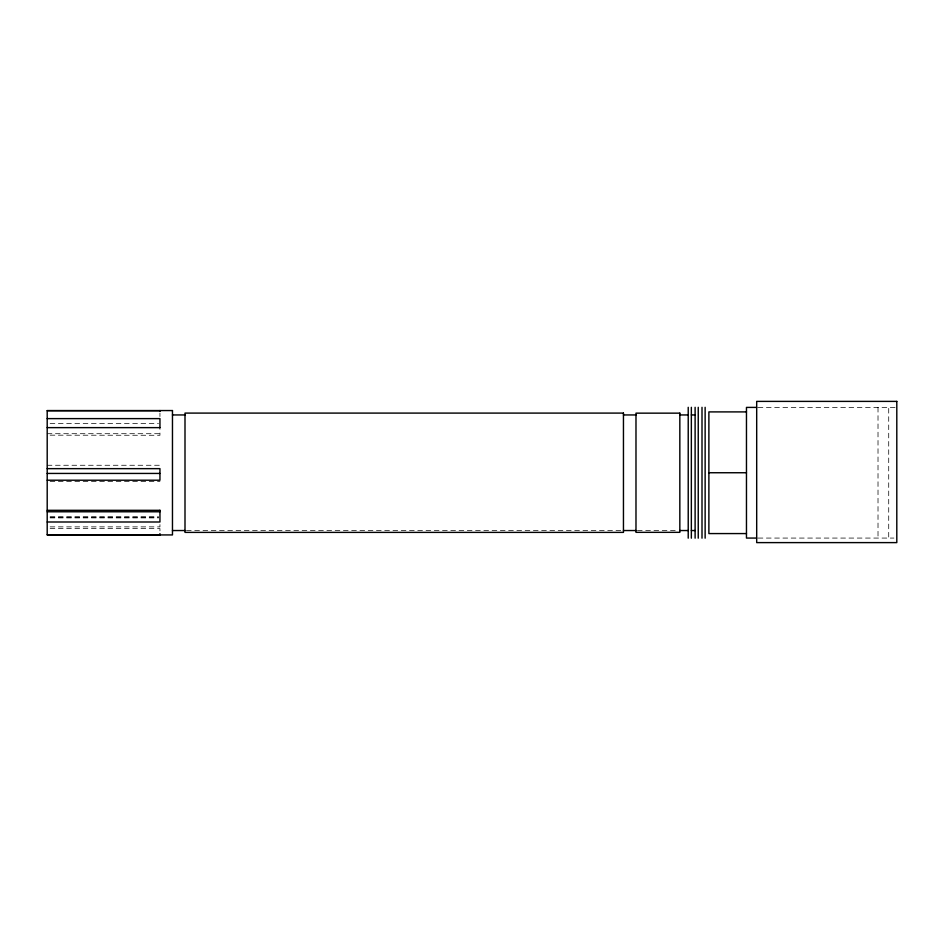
<?xml version="1.0" encoding="UTF-8"?>
<svg xmlns="http://www.w3.org/2000/svg" width="944" height="944" viewBox="0 0 944 944"><rect width="100%" height="100%" fill="white"/><g stroke="black" fill="none" stroke-linecap="round" stroke-linejoin="round"><path stroke-width="0.71" stroke-dasharray="4.72 3.54" d="M758.15 407.407L896.8 407.407M50.126 423.478L158.486 423.478M47.2 433.709L159.949 433.709M50.126 435.172L159.949 435.278L159.949 429.331M47.2 465.262L159.949 465.262L159.949 467.009M50.126 481.617L159.949 481.617M50.126 516.864L158.486 516.864M50.126 517.182L158.486 517.182M50.126 517.902L158.486 517.902M50.126 526.87L159.949 526.87L159.949 524.191M50.126 528.569L159.949 528.569L159.949 532.381M186.475 530.54L621.978 530.54M637.448 530.54L678.37 530.54M758.15 538.068L893.909 538.068M888.717 408.422L888.717 537.053M878.014 407.407L878.014 538.068M159.949 413.094L159.949 416.552"/><path stroke-width="1.42" d="M756.687 407.407L746.468 407.407L746.468 538.068L756.687 538.068M47.2 410.734L159.949 410.734M746.468 411.903L708.885 411.903L708.885 533.572L746.468 533.572M172.469 414.947L185 414.947M623.453 414.947L635.985 414.947M679.833 414.947L688.223 414.947M691.35 414.947L695.114 414.947M47.2 418.617L159.949 418.617L159.949 428.104M47.2 427.632L159.949 427.632M47.2 468.649L159.949 468.649L159.949 480.213L47.2 480.213M708.885 472.743L746.468 472.743M47.2 473.44L159.949 473.44M47.2 510.315L159.949 510.315M47.2 511.778L159.949 511.778M47.2 521.997L159.949 521.997L159.949 510.244M172.469 530.54L185 530.54M623.453 530.54L635.985 530.54M679.833 530.54L688.223 530.54M691.35 530.54L695.114 530.54M47.2 534.741L159.949 534.741M705.133 407.312L705.133 538.174M702.006 407.312L702.006 538.174M698.241 407.312L698.241 538.174M695.114 407.312L695.114 538.174M691.35 407.312L691.35 538.174M688.223 407.312L688.223 538.174M159.949 410.557L159.949 411.395M159.949 533.608L159.949 534.929M896.8 401.389L756.687 401.389L756.687 542.611L896.8 542.611L896.8 401.389M172.469 410.557L47.2 410.557L47.2 534.929L172.469 534.929L172.469 410.557M623.453 413.094L185 413.094L185 532.381L623.453 532.381L623.453 413.094M679.833 413.153L635.985 413.153L635.985 532.333L679.833 532.333L679.833 413.153"/></g></svg>
